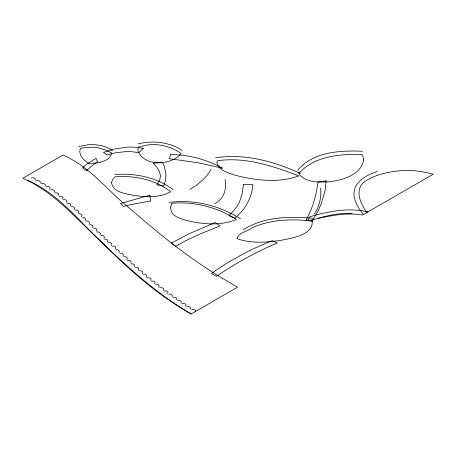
<?xml version="1.0" encoding="UTF-8"?>
<svg xmlns="http://www.w3.org/2000/svg" width="456" height="456" viewBox="0 0 456 456"><rect width="100%" height="100%" fill="white"/><g stroke="black" fill="none" stroke-linecap="round" stroke-linejoin="round"><path stroke-width="0.68" d="M35.249 180.268C36.223 177.846 32.838 177.578 31.264 177.965M40.231 183.141C41.205 180.718 37.819 180.451 36.246 180.838M45.212 186.019C46.187 183.597 42.796 183.329 41.228 183.717M190.648 309.088C191.617 306.666 188.231 306.398 186.664 306.791M58.659 195.504C59.668 193.315 56.789 192.546 55.176 192.916M70.612 205.855C71.62 203.667 68.742 202.897 67.129 203.268M130.878 263.078C131.887 260.889 129.008 260.12 127.395 260.49M150.799 280.332C151.808 278.143 148.93 277.373 147.316 277.744M167.734 293.561C168.743 291.373 165.864 290.603 164.251 290.974M172.22 296.725C173.223 294.53 170.35 293.767 168.731 294.137M176.7 299.888C177.709 297.694 174.83 296.93 173.212 297.301M181.18 303.052C182.189 300.857 179.316 300.094 177.697 300.464M49.693 189.177C51.163 186.846 47.914 186.019 46.21 186.589M54.178 192.341C55.649 190.01 52.394 189.183 50.69 189.753M62.643 198.958C64.114 196.621 60.865 195.795 59.16 196.371M66.627 202.407C68.098 200.07 64.849 199.243 63.145 199.819M154.784 283.786C156.254 281.449 153.005 280.622 151.301 281.198M163.254 290.398C164.724 288.061 161.47 287.234 159.765 287.81M185.666 306.215C187.137 303.878 183.882 303.052 182.178 303.628M74.1 209.595C75.525 207.526 72.914 206.186 71.113 206.722M78.084 213.049C79.509 210.974 76.899 209.64 75.097 210.17M81.573 216.782C82.998 214.713 80.381 213.374 78.58 213.91M89.04 223.976C90.465 221.901 87.854 220.567 86.053 221.097M92.528 227.709C93.953 225.64 91.342 224.301 89.541 224.836M96.512 231.163C97.937 229.094 95.327 227.755 93.526 228.285M100.001 234.903C101.426 232.828 98.809 231.494 97.008 232.024M103.985 238.351C105.41 236.282 102.794 234.943 100.993 235.478M107.468 242.09C108.893 240.021 106.282 238.682 104.481 239.212M111.452 245.539C112.877 243.47 110.266 242.13 108.465 242.666M115.436 248.993C116.861 246.918 114.251 245.584 112.45 246.115M118.925 252.727C120.35 250.657 117.739 249.318 115.938 249.854M122.909 256.181C124.334 254.112 121.724 252.772 119.922 253.302M126.893 259.629C128.318 257.56 125.708 256.221 123.907 256.756M134.366 266.817C135.791 264.748 133.18 263.408 131.379 263.944M138.35 270.271C139.775 268.196 137.165 266.863 135.364 267.393M142.335 273.72C143.76 271.651 141.149 270.311 139.348 270.847M146.319 277.168C147.744 275.099 145.133 273.76 143.332 274.295M158.768 287.234C160.193 285.165 157.582 283.826 155.781 284.362M85.055 220.522C86.378 218.715 84.463 216.936 82.564 217.358M195.128 311.676C196.536 309.453 193.002 309.282 191.64 309.664M211.065 169.626L207.018 175.395A95.047 54.874 0 0 1 203.228 179.527L195.937 185.638L189.65 189.468M314.167 214.195C317.724 209.315 319.679 203.416 320.482 197.471A126.563 73.068 0 0 0 320.779 189.964L320.636 188.032M297.728 170.202C313.249 151.614 340.079 150.383 362.474 151.221M243.441 229.727C263.87 216.44 289.697 216.355 313.169 218.225M191.144 313.979L237.462 287.234L216.714 274.803A626.641 361.785 0 0 1 200.469 264.218C174.192 246.519 150.058 225.908 126.05 205.297C109.622 191.816 96.062 174.944 78.13 163.311A134.4 77.594 0 0 0 69.54 158.221L63.145 154.96L22.8 178.25C53.74 191.737 75.833 218.19 99.961 240.7C128.17 267.638 157.263 294.28 191.144 313.979L187.946 312.109A373.396 215.574 0 0 1 178 306.005C149.215 287.896 124.089 264.811 100.246 240.722C80.188 221.998 62.774 199.717 38.629 185.917A115.67 66.781 0 0 0 30.295 181.63L27.28 180.268M377.42 171.353C368.619 174.466 358.747 178.877 354.945 188.066C351.582 197.665 357.584 207.303 363.472 214.485M78.58 146.621L87.655 144.826A26.944 15.555 0 0 1 97.008 144.968C102.48 145.663 108.043 147.208 112.45 150.645M318.151 218.225L328.69 215.511L336.722 214.138A48.912 28.238 0 0 1 342.94 213.613L352.015 213.619M138.35 143.748L145.852 142.34L154.447 142.061A38.543 22.253 0 0 1 166.429 143.64L172.18 145.321A36.275 20.942 0 0 1 179.932 149.061L182.178 150.645M169.227 202.407C193.942 199.118 219.49 205.502 240.449 218.8M114.941 174.517L123.126 174.203A57.467 33.18 0 0 1 139.069 175.549C151.312 177.64 163.294 182.172 173.212 189.753M367.952 211.897C348.595 207.263 328.445 211.476 309.681 216.782L307.692 220.812C325.55 216.913 344.109 211.778 362.474 215.061L433.2 174.226L426.109 172.391L415.547 170.772A52.104 30.085 0 0 0 401.793 170.561C388.928 171.741 375.459 174.295 364.583 181.63C354.016 189.536 360.536 204.117 366.96 212.473M300.219 173.365C278.548 163.465 255.086 156.26 231.061 156.533A64.353 37.153 0 0 0 215.551 157.839M225.013 179.402C226.535 186.88 225.116 195.527 219.017 200.651A33.379 19.272 0 0 1 214.554 203.843M326.12 180.838L325.128 190.409L321.36 203.251A235.342 135.877 0 0 1 316.601 213.613L312.172 221.097C313.58 235.273 290.751 238.283 280.793 240.363C266.332 242.438 250.965 243.732 236.966 238.636C239.024 232.269 247.408 231.517 252.065 227.863A60.01 34.645 0 0 1 266.321 222.898C281.301 219.262 296.936 219.256 312.172 221.097L306.193 219.946L308.934 214.462A269.513 155.604 0 0 0 313.084 204.174L315.808 194.735L318.151 181.99L326.12 180.838M111.526 182.423C112.621 192.654 126.523 193.789 134.406 195.487C146.439 197.066 159.765 197.944 170.721 191.765C155.08 179.425 134.486 175.292 114.941 176.814L112.934 179.077L111.526 182.423M160.369 176.039L159.737 179.881L156.778 184.868L163.75 186.019L165.249 181.471L165.859 176.723A84.195 48.61 0 0 0 165.648 171.975L164.171 166.035L162.256 162.148L153.29 163.299C156.721 166.748 160.187 170.943 160.369 176.039M170.681 207.018C170.059 216.982 182.594 219.37 189.884 221.234C205.12 224.523 221.827 225.657 236.464 219.37C217.364 207.258 194.296 201.313 171.718 203.268L170.681 207.018M216.953 162.342C218.076 170.612 228.923 173.063 235.513 175.36C256.004 180.49 278.411 183.278 298.726 175.953C273.07 165.927 245.442 156.767 217.54 160.711L216.953 162.342M243.441 184.292L242.159 193.771L239.719 201.335A84.924 49.031 0 0 1 236.368 207.218L233.153 211.327L228.997 215.637L234.475 218.225C242.512 212.302 248.32 203.587 251.142 194.039A134.434 77.617 0 0 0 252.903 184.577L243.441 184.292M111.452 152.948L111.002 155.234A16.547 9.553 0 0 1 108.75 158.266C103.13 162.775 95.486 163.476 88.544 163.299C84.725 160.666 80.507 157.291 79.857 152.384A22.441 12.956 0 0 1 80.182 149.368L80.575 148.348L82.462 147.955L92.226 147.202A24.823 14.33 0 0 1 98.182 147.824L105.946 150.087L111.452 152.948M363.597 160.062C360.958 175.093 342.678 180.063 329.631 181.744C319.223 182.309 305.628 182.998 298.726 173.65C314.041 155.941 340.079 153.968 361.978 154.385L362.902 156.243L363.597 160.062M138.35 147.197L138.06 148.274A21.928 12.66 0 0 0 138.134 151.477C145.481 167.164 171.148 165.454 181.18 153.524C173.388 148 163.949 144.848 154.396 144.626A26.841 15.498 0 0 0 146.188 145.179L138.35 147.197M170.721 154.385L169.227 158.699L198.172 162.781L222.522 168.19C212.684 162.838 202.088 158.853 191.098 156.653A71.079 41.034 0 0 0 181.123 155.108L170.721 154.385M86.942 170.333L86.549 170.778L82.564 167.899L87.347 163.721L96.016 158.414L97.51 161.572L91.422 166.126L86.942 170.333M143.332 148.348L138.846 152.663L131.904 151.728A33.259 19.203 0 0 0 126.34 151.58L116.155 152.663L106.972 154.96L103.483 152.372L114.336 148.992L126.985 147.174A38.498 22.224 0 0 1 134.161 147.197L143.332 148.348M215.517 270.573L211.567 273.435L216.543 276.308C235.627 263.209 256.015 252.025 277.305 242.951L272.329 240.654L265.996 243.242A287.303 165.876 0 0 0 243.812 253.593L227.641 262.65L215.517 270.573M178.495 244.724L175.702 246.405L171.222 243.242L188.374 234.088L215.05 222.534L220.031 225.988L200.418 233.825L186.76 240.181A168.15 97.082 0 0 0 178.495 244.724M149.807 195.219L120.418 203.558L123.405 206.431L131.305 204.482L150.799 200.971L149.807 195.219"/></g></svg>
